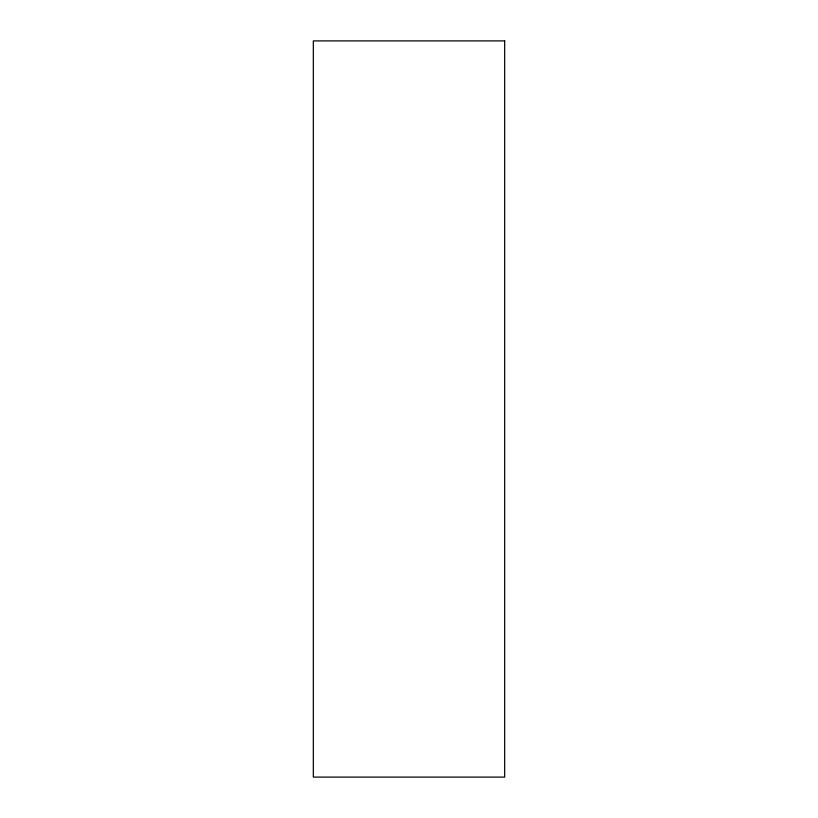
<?xml version="1.0" encoding="UTF-8"?>
<svg xmlns="http://www.w3.org/2000/svg" width="818" height="818" viewBox="0 0 818 818"><rect width="100%" height="100%" fill="white"/><g stroke="black" fill="none" stroke-linecap="round" stroke-linejoin="round"><path stroke-width="1.23" d="M504.675 40.9L313.325 40.9L313.325 777.1L504.675 777.1L504.675 40.9"/></g></svg>
